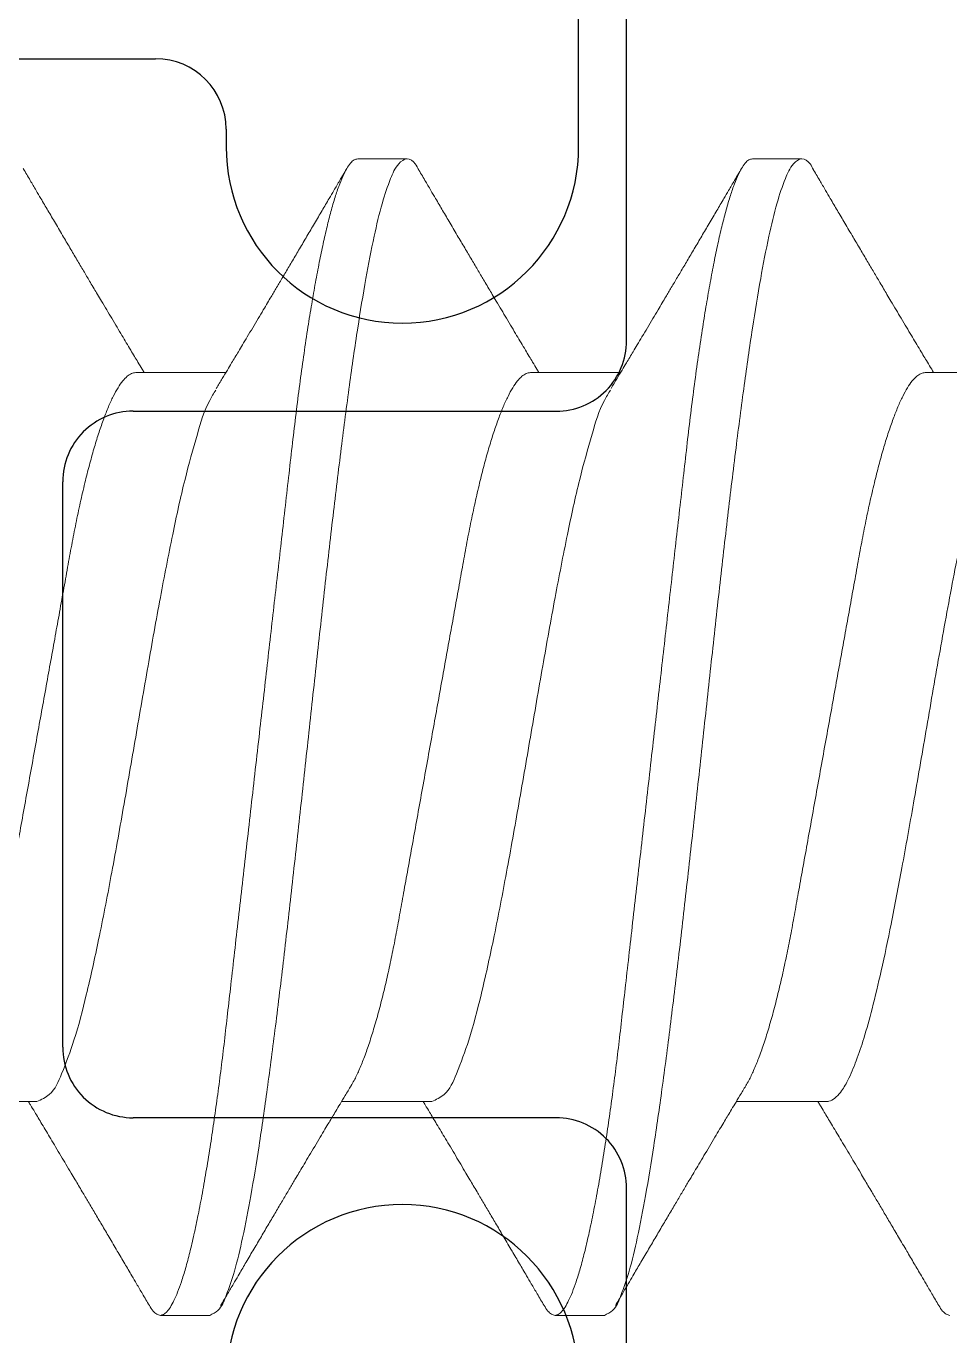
# Model space of a CAD drawing. Extents: x -82 to 113, y -82 to 93.
# Drawn here: x 24.9253 to 25.0563, y 71.2675 to 71.4532 of the extents above; entities that cross this region are included whole.
import ezdxf

# ---------------------------------------------------------------- set-up
doc = ezdxf.new("R2010")
doc.units = 0
doc.header["$MEASUREMENT"] = 0
doc.linetypes.add('SLD-Solid', pattern=[0])
doc.layers.get('0').update_dxf_attribs({"linetype": 'CONTINUOUS'})
doc.layers.add('Ballons', color=7, linetype='CONTINUOUS')
doc.layers.add('VENT', color=5, linetype='CONTINUOUS')

# ---------------------------------------------------------------- blocks, each defined once
blk = doc.blocks.new('NO 8 2 IN')
at = {"color": 7, "linetype": 'SLD-Solid', "lineweight": 15}
for p, q in [((0.9225000165344284, 0.08200000106232608), (0.9155000640651281, 0.08200000106232608)), ((0.9785000762836233, 0.08200000106232608), (0.9715000504818505, 0.08200000106232608)), ((0.8980000728931969, 0.05168910871633869), (0.8852066340174218, 0.05168910871633869)), ((0.9540000593099052, 0.05168910871633869), (0.9412066204341443, 0.05168910871633869)), ((1.010000045726613, 0.05168910871633869), (0.9972066068508525, 0.05168910871633869)), ((0.9120000511642559, -0.05168910871633869), (0.9247934900400168, -0.05168910871633869)), ((0.9680000375809641, -0.05168910871633869), (0.9807934764567392, -0.05168910871633869)), ((1.024000023997672, -0.05168910871633869), (1.036793462873447, -0.05168910871633869)), ((0.9435000206072459, -0.08200000106231897), (0.9505000464090188, -0.08200000106231897)), ((0.9995000803564409, -0.08200000106231897), (1.006500032825727, -0.08200000106231897))]:
    blk.add_line(p, q, dxfattribs=at)
for points, knots in [([(0.9138584430292838, 0.08044668150640888), (0.9139908645309731, 0.08073837739111411), (0.9143080799304641, 0.08143713420486165), (0.9155165376930654, 0.0823329627347249), (0.917066365917762, 0.08106903459478332), (0.9180121598384972, 0.07885043988223828), (0.9191834528567426, 0.07536928574950963), (0.9202819954963672, 0.07063574902038994), (0.9214306307226678, 0.06469987939112798), (0.9225728251486061, 0.05766278169776484), (0.9237239198400289, 0.04964080951715033), (0.924876357806653, 0.04077087431464577), (0.9260310674187764, 0.03120402086310747), (0.9271867679296264, 0.02110370134443684), (0.9283433592368056, 0.01064255364394029), (0.9295001084621219, -5.922218306864124e-07), (0.9306568971080083, -0.01064372633091892), (0.9318133721133961, -0.02110483728161938), (0.9329690649939835, -0.03120516493859782), (0.93412390433366, -0.04077174245914961), (0.9352762719023247, -0.04964225083087825), (0.9364275090332228, -0.05766202130397602), (0.9375692784999359, -0.06470543813438212), (0.93871880897305, -0.07062252184277185), (0.939815001793761, -0.0754061753283537), (0.94099221959749, -0.0787659057995711), (0.9419257434913675, -0.08123468216974317), (0.9430813189021592, -0.08179645346448439), (0.9435000206072459, -0.08200000106231897)], [0, 0, 0, 0, 0.005731298002636907, 0.01372931104224348, 0.02172863696629606, 0.03580593406336473, 0.05719255874472253, 0.08589739595059429, 0.1215754975479867, 0.163690588611601, 0.21156628085104, 0.2644134466292044, 0.3213500261538834, 0.3814194607188472, 0.4436090060473239, 0.5068679900133989, 0.5701269144684668, 0.632316231639312, 0.692385371917567, 0.7493216023164344, 0.8021682607613123, 0.8500433666612958, 0.892157696770379, 0.9278350583963333, 0.9565391878446776, 0.9779249707449816, 0.9920015151735662, 1, 1, 1, 1]), ([(0.9225000165344284, 0.08200000106232608), (0.9226725126493562, 0.08196350239541772), (0.9230751177323384, 0.08187831468654849), (0.9235935620123144, 0.0813352330296695), (0.9241261909775744, 0.08054917356379576), (0.9246739773234651, 0.07943018326999862), (0.9252393453361663, 0.07799868363568407), (0.9258177549831288, 0.07624209688715666), (0.9263862470626094, 0.07423773627906627), (0.9269448071203499, 0.07200956237583966), (0.9274915113993103, 0.06958508238968619), (0.9280370832169069, 0.0669223532020311), (0.9285784143686442, 0.06403631132338461), (0.929112943924963, 0.06094410181528076), (0.9296550777759762, 0.05755775015904874), (0.9301991279987476, 0.05388882506124304), (0.9307403547703359, 0.04995243982809683), (0.9312620325538603, 0.04587418731984627), (0.9317614777893937, 0.04166610883158484), (0.9322524119088342, 0.03730863176041765), (0.9327693338672702, 0.03278020045080865), (0.9332894408309187, 0.02820666714038822), (0.933812080367133, 0.02361623214700614), (0.9343330426417822, 0.01903809726918126), (0.9348650674153305, 0.01436439530603906), (0.935405317402001, 0.009617543368861448), (0.935951342515267, 0.004821250665408172), (0.9365166920970722, -0.0001460618604269825), (0.9370983820542733, -0.005256949854008042), (0.9376931242861986, -0.01048156539653888), (0.9382803793968009, -0.0156422224976609), (0.9388571611570313, -0.02070848706579653), (0.9394197206619026, -0.02565190721076505), (0.9399655418266377, -0.03044627144654299), (0.94047769750388, -0.03494768661023784), (0.9409568030490618, -0.03915307330790796), (0.9414035268353445, -0.043091372964426), (0.9418685840451957, -0.04691146075654729), (0.9423506172512361, -0.05062655117259141), (0.942849238228689, -0.05421830385927962), (0.9433764967626246, -0.0577614882475288), (0.9439322044365781, -0.06122187161427917), (0.9445159535056291, -0.06456435747836764), (0.9451072400504472, -0.06765780379094366), (0.9457025278135234, -0.07048063216652167), (0.9462978271633062, -0.07301446659428734), (0.9468892213947413, -0.07524468530515804), (0.9474604241407576, -0.07711901277118471), (0.9480065865379288, -0.0786494670610125), (0.9485205408914368, -0.07985019029731433), (0.9490196151009229, -0.08078796936360533), (0.9495054139433279, -0.08144908706115217), (0.9499826466741865, -0.081901527248462), (0.9503429087923081, -0.08197009393369825), (0.9505000464090188, -0.08200000106231897)], [0, 0, 0, 0, 0.003092629750620593, 0.00721818261134067, 0.01284869270931577, 0.02019636978936586, 0.02935807757993828, 0.04036886494649764, 0.05322165875076573, 0.06658768146180638, 0.08141563144442693, 0.09763520323269659, 0.1151600950302165, 0.1338905093341031, 0.1537150844790813, 0.1764480247043932, 0.2001746644734713, 0.2247242904974946, 0.2499246707750539, 0.2759057225331715, 0.3030908835361827, 0.3313793940212684, 0.358167738538522, 0.3856581380092441, 0.4137248487177089, 0.4422325072198344, 0.471038432302147, 0.4999947196734296, 0.5315781814209455, 0.5629665576059028, 0.5939686502104405, 0.6244012891072213, 0.6540923990418791, 0.6828844336643358, 0.7106365119095196, 0.7350577413910709, 0.7585265974984983, 0.7814702851318523, 0.8038310397025634, 0.8254760727451216, 0.8462743583760552, 0.8678486644959195, 0.8881084212956513, 0.9069110366073629, 0.9241307762081942, 0.9396619233419509, 0.9534224032313632, 0.9653572754459212, 0.9746725666078719, 0.9824409883455313, 0.9887047096930147, 0.9935571981231273, 0.9971898057526842, 1, 1, 1, 1]), ([(0.9698585027784787, 0.08044668150640888), (0.9699908960174355, 0.08073837997003608), (0.9703080590082891, 0.08143717666001038), (0.9715165803091708, 0.08233295871573176), (0.9730663439436995, 0.081069010646587), (0.9740121540627626, 0.07885044238034311), (0.9751834400007056, 0.07536928545410859), (0.9762819598208097, 0.07063574020458674), (0.9774307417640102, 0.06469989755693462), (0.9785727716748056, 0.05766277076653381), (0.9797239173237244, 0.04964081152663624), (0.9808763479092875, 0.04077087450898631), (0.9820310240152708, 0.031204014720565), (0.9831868798034407, 0.02110371273165157), (0.9843433119146283, 0.01064254717000068), (0.9855001015918532, -5.914841878507104e-07), (0.986656890929595, -0.0106437254612004), (0.987813323833933, -0.02110484411706892), (0.9889691767734377, -0.03120515305038651), (0.9901238621537516, -0.04077174872444544), (0.9912762609172319, -0.04964225095160657), (0.9924275081404232, -0.05766201840420848), (0.9935692226162445, -0.06470545212545176), (0.994718920260425, -0.07062249843344404), (0.9958149669693341, -0.07540618858865145), (0.9969922121310617, -0.0787658989055231), (0.9979257319253634, -0.08123471515015268), (0.9990813506362031, -0.0817964578379744), (0.9995000803564409, -0.08200000106231897)], [0, 0, 0, 0, 0.005731087315468322, 0.01372946842478553, 0.02172842390726913, 0.03580571887882163, 0.05719234033103562, 0.0858971732027944, 0.1215753521964488, 0.1636903667705769, 0.2115660517813157, 0.2644132095801426, 0.3213497805080277, 0.3814192551721342, 0.4436087436179014, 0.5068677180325694, 0.5701266329362392, 0.6323159407171854, 0.6923851210948684, 0.7493212910222159, 0.8021679414878328, 0.8500430401592046, 0.8921573639094897, 0.9278348029335347, 0.9565388251512387, 0.977924604822526, 0.992001147125708, 1, 1, 1, 1]), ([(0.9785000762836233, 0.08200000106232608), (0.9786725460670311, 0.08196349804216396), (0.9790751208119701, 0.08187829358640641), (0.9795935485184089, 0.0813352344623226), (0.9801261773581871, 0.08054917298768771), (0.9806739637546258, 0.07943018348731812), (0.98123933174341, 0.07799868355747464), (0.9818177414241092, 0.0762420969174471), (0.9823862333776106, 0.07423773625404806), (0.9829447939477944, 0.07200956244783896), (0.9834914960303109, 0.06958508208619918), (0.9840370772218137, 0.06692235448875294), (0.9845783698901585, 0.06403630185162257), (0.9851130611141627, 0.06094411944491185), (0.9856549976623796, 0.05755773220565175), (0.9861992515971707, 0.05388884145443029), (0.986740302894006, 0.04995243101572555), (0.987262029831129, 0.04587418886260508), (0.9877614610158929, 0.04166610838267815), (0.9882523998295767, 0.03730863195605849), (0.9887693174806884, 0.03278020012474769), (0.9892894370438228, 0.02820666825716245), (0.9898120325641742, 0.02361622546949604), (0.9903331633636157, 0.01903810977345444), (0.9908649871050841, 0.01436438214643232), (0.991405438804037, 0.009617555951351164), (0.991951293436685, 0.004821243842762613), (0.9925166870054625, -0.000146060893840172), (0.9930983748253936, -0.005256949130782118), (0.9936930775147914, -0.0104815719561131), (0.9942804911419216, -0.01564221101503449), (0.9948571163533302, -0.02070849340147163), (0.9954197121635531, -0.02565190663278827), (0.9959655376338077, -0.03044627037486691), (0.9964776455196613, -0.03494769377319074), (0.9969569146350636, -0.03915306178660671), (0.9974034814691208, -0.04309137941955754), (0.9978685788131543, -0.04691145979361266), (0.9983506013221586, -0.05062655146002015), (0.9988492259766986, -0.05421830364142721), (0.9993764801434963, -0.05776148883225574), (0.9999322018454677, -0.06122186945648878), (1.000515903776858, -0.06456436927771136), (1.00110734987058, -0.06765778375942233), (1.001702487140975, -0.07048064297820389), (1.002297819937368, -0.07301446527140598), (1.002889206420591, -0.07524468559458342), (1.003460410824772, -0.07711901271555632), (1.004006572901986, -0.07864946707196907), (1.004520527318476, -0.07985019029516138), (1.005019601515727, -0.08078796936400323), (1.005505400360377, -0.08144908706108112), (1.005982633090838, -0.08190152724847621), (1.006342895209002, -0.08197009393370536), (1.006500032825727, -0.08200000106231897)], [0, 0, 0, 0, 0.003092212789947809, 0.007217767370667511, 0.01284827981608037, 0.0201959599594793, 0.02935767156969449, 0.04036846352680408, 0.05322126268957995, 0.06658729097310087, 0.0814152471376996, 0.09763482568813356, 0.1151597247920239, 0.1338902215112915, 0.1537147357223548, 0.1764477496495317, 0.2001743396983351, 0.224723975957438, 0.2499243667413853, 0.2759054293313637, 0.3030906016682457, 0.3313791239472038, 0.3581674796328898, 0.3856579399673664, 0.413724612975817, 0.4422323327702257, 0.4710382204564542, 0.4999945199000148, 0.5315779948151138, 0.5629663840863206, 0.5939685390182008, 0.6244011411979533, 0.6540922635112468, 0.6828843101375021, 0.7106363999529122, 0.7350576890227181, 0.758526505047881, 0.7814702022467768, 0.8038309661399966, 0.8254760082066694, 0.8462743025086967, 0.8678486176231887, 0.8881083828694941, 0.9069110883583155, 0.9241307445772622, 0.9396618981861694, 0.9534223838125169, 0.9653572610028887, 0.9746725560485134, 0.9824409810249356, 0.988704704983851, 0.9935571954370336, 0.9971898045810745, 1, 1, 1, 1]), ([(0.9139445353680742, 0.08061945284386951), (0.9136153024730902, 0.08005896421243364), (0.9130102450506001, 0.07902890976819776), (0.9121822795562196, 0.07762032589536005), (0.9115115185485649, 0.07648017242592431), (0.910951577465184, 0.07552867039191113), (0.9102617207985446, 0.07435693939037691), (0.909355570217258, 0.07281911287960696), (0.9082705919689431, 0.0709794138930846), (0.9072100385410664, 0.0691836210630612), (0.9062257393455582, 0.06751850737203569), (0.9053022017571521, 0.06595826573929742), (0.904529303685564, 0.06465394060716534), (0.903910707257154, 0.06361083067550766), (0.9033871262602986, 0.06272893406654845), (0.902793956482796, 0.06173018751030668), (0.9021228745704519, 0.06060155270038337), (0.9013858235810659, 0.05936340536116091), (0.9006655416026774, 0.05815504615650724), (0.8999758434064802, 0.05699945266039919), (0.8993288796823862, 0.05591690388867931), (0.8987368351798466, 0.05492752602823714), (0.8981877297582201, 0.054010835796241), (0.8976452934107044, 0.05310659264494433), (0.8971850998893274, 0.0523400228385853), (0.8968868284614473, 0.05184428894639126), (0.8967934601654264, 0.05168910871633869)], [0, 0, 0, 0, 0.05798278056688087, 0.1065595579678129, 0.1457438244077867, 0.1759787351341895, 0.205039203840503, 0.2670312306108032, 0.3351953491814032, 0.3955528616782219, 0.453064709967873, 0.5077330740497118, 0.5572797508866224, 0.588302865879605, 0.6159093724921063, 0.6487641452986564, 0.691918599283594, 0.7330355300105705, 0.7772940881106765, 0.8174002650303623, 0.8530774640124992, 0.8897875925122344, 0.920246786720192, 0.9483935866422538, 0.983845576783449, 0.9999999999999999, 0.9999999999999999, 0.9999999999999999, 0.9999999999999999]), ([(0.9425582848195972, 0.04944529505373652), (0.9422762058654257, 0.04991300364708451), (0.9417526081953014, 0.05078116884039474), (0.941029528823563, 0.05198303508986157), (0.9404289723370169, 0.05298306015334475), (0.939908734476461, 0.05385009968134113), (0.9393955228925961, 0.05470657209192353), (0.9388159818708459, 0.05567483069204116), (0.9381385306121786, 0.05680807684344558), (0.9373957545822265, 0.05805252478751299), (0.9366373020390313, 0.05932470515673316), (0.935934119927083, 0.06050611221047575), (0.9353240226777473, 0.06153181882663006), (0.9348256678813698, 0.06237076700688249), (0.9343996976604956, 0.06308808641042418), (0.9339951532543296, 0.06376969591229198), (0.9334317266062158, 0.06471984654461949), (0.9326806554016116, 0.06598724481855811), (0.9317388760553769, 0.06757862352318256), (0.9307343478758128, 0.06927780607096423), (0.9296952109474006, 0.07103758740046118), (0.9288059908365653, 0.07254525955060132), (0.9280926420557876, 0.07375573453523998), (0.9275662591173273, 0.07464923692513281), (0.9270530227155263, 0.07552094145415111), (0.9264922905719004, 0.07647372861598711), (0.9258208896917637, 0.07761519439778652), (0.924991562962191, 0.07902590843439583), (0.9243854305057226, 0.08005783224921004), (0.9240555452314823, 0.08061945284386951)], [0, 0, 0, 0, 0.04519937975913296, 0.08389952381558889, 0.1160725494523018, 0.1417323123614358, 0.1675759025147144, 0.1986999270240462, 0.2351163279866189, 0.2768364518747243, 0.3186330037981983, 0.3576849556889683, 0.3906106709823343, 0.4173952655479434, 0.4384370071701464, 0.4596498052273904, 0.4829881690811959, 0.5298511294737727, 0.5815661468741209, 0.6360153361132667, 0.6932005110111346, 0.7506899370084399, 0.7808660805234588, 0.8094732136036423, 0.8365085677680797, 0.8645782770284027, 0.9009617754679103, 0.9460988245863686, 0.9999999999999999, 0.9999999999999999, 0.9999999999999999, 0.9999999999999999]), ([(0.9699445217847824, 0.08061945284386951), (0.9696153309723599, 0.08005895384381745), (0.9690103393616027, 0.07902886071826032), (0.9681822257009856, 0.0776203783307281), (0.9675116089080831, 0.07648012565062601), (0.9669515503316006, 0.07552869275021123), (0.9662617160794156, 0.0743569485808564), (0.965355655267004, 0.07281906914099068), (0.9642705622907215, 0.07097943780177474), (0.9632100300242001, 0.06918361807662876), (0.9622257256825719, 0.06751850741405008), (0.9613021841728511, 0.06595826811578576), (0.960529302275944, 0.06465393338003622), (0.9599106740634511, 0.06361085682739542), (0.9593872122819391, 0.06272888943796318), (0.9587939130286287, 0.06173021977020454), (0.9581228712055179, 0.06060154663165207), (0.9573858070767045, 0.05936340709600074), (0.9566655287456882, 0.05815504572515806), (0.9559758296596783, 0.05699945275750906), (0.955328866142338, 0.0559169038630003), (0.9547368215870051, 0.05492752603390727), (0.9541877161770742, 0.05401083579496913), (0.9536452798266879, 0.05310659264537776), (0.9531850863061209, 0.05234002283853556), (0.9528868148781839, 0.05184428894638415), (0.9527934465821346, 0.05168910871633869)], [0, 0, 0, 0, 0.05798167599985649, 0.1065595582694949, 0.1457427191010555, 0.1759787356972178, 0.205039204331135, 0.2670301240981675, 0.3351953502399164, 0.3955528625863709, 0.453064710732747, 0.5077330746783945, 0.557279751391871, 0.58830286630757, 0.615908259898977, 0.6487641461736645, 0.6919186000510945, 0.7330355306756394, 0.7772940886654853, 0.8174002654852596, 0.8530774643785164, 0.8897875927867964, 0.9202467869188733, 0.9483935867708172, 0.9838455768236933, 1, 1, 1, 1]), ([(0.9985582712363055, 0.04944529505373652), (0.9982761913336162, 0.04991300307798241), (0.9977525919028238, 0.05078116721491455), (0.9970295236594495, 0.0519830401412662), (0.9964289415844689, 0.05298303518708991), (0.9959088030432071, 0.05385011964062869), (0.9953955856992138, 0.05470658854564903), (0.994815953023533, 0.05567480692609195), (0.9941385242130991, 0.05680808114296809), (0.9933957390380357, 0.05805252361354718), (0.9926372886468329, 0.05932470527272926), (0.99193410727257, 0.06050611276101137), (0.9913240061491848, 0.06153181707910704), (0.9908256623562437, 0.06237077178833061), (0.9903996672235849, 0.06308806190452998), (0.9899952379843313, 0.06376973973669209), (0.9894316643384258, 0.06471980316808157), (0.9886806612156818, 0.06598725632859015), (0.9877388624132095, 0.06757862347097188), (0.9867343179178079, 0.06927778197680112), (0.9856952996869381, 0.07103763335880586), (0.9848059709205472, 0.07254524139601415), (0.9840926307810207, 0.07375573589714435), (0.9835662449675482, 0.07464923659092904), (0.9830530092853564, 0.07552094154448241), (0.9824922769333853, 0.07647372858340873), (0.9818208761290492, 0.0776151944099297), (0.9809915493720354, 0.07902590843034574), (0.980385416920015, 0.08005783224778185), (0.9800555316481905, 0.08061945284386951)], [0, 0, 0, 0, 0.04519937989339497, 0.08389952406480733, 0.1160725497970864, 0.141731272136242, 0.1675748623662875, 0.1986999259180753, 0.2351163269888207, 0.2768364510008514, 0.3186330030484813, 0.3576849550552527, 0.3906106704464225, 0.4173952650915919, 0.4384370067763, 0.4596487725600579, 0.4829881683805398, 0.529851128912322, 0.5815661464662848, 0.6360153358671685, 0.6931994824068848, 0.7506899362678775, 0.7808660798725349, 0.8094732130376939, 0.8365085672824384, 0.8645782766261407, 0.9009617751737233, 0.9460988244262585, 0.9999999999999999, 0.9999999999999999, 0.9999999999999999, 0.9999999999999999]), ([(1.025944508201491, 0.08061945284386951), (1.02561531594931, 0.08005895469126045), (1.025010321692548, 0.07902886312314195), (1.024182224365973, 0.07762037112139097), (1.023511568713886, 0.07648015570063649), (1.02295163418384, 0.0755286497817309), (1.022261652468146, 0.0743569924292018), (1.021355671341539, 0.07281905166295388), (1.020270517707246, 0.07097947054204923), (1.019210126181832, 0.06918356767037892), (1.018225672817735, 0.06751855957245567), (1.017302278362962, 0.06595821877042596), (1.016529279539455, 0.06465395328600465), (1.015910663368004, 0.06361085511671405), (1.015387197812331, 0.06272888996299741), (1.014793899789979, 0.0617302195660514), (1.014122857525081, 0.06060154668919893), (1.013385793521195, 0.05936340707955168), (1.012665515155504, 0.05815504572924368), (1.01197581607795, 0.05699945275659246), (1.011328852558634, 0.05591690386324188), (1.010736808003813, 0.05492752603385753), (1.010187702593768, 0.05401083579497623), (1.00964526624341, 0.05310659264537065), (1.009185072722829, 0.05234002283853556), (1.008886801294892, 0.05184428894638415), (1.008793432998843, 0.05168910871633869)], [0, 0, 0, 0, 0.05798167586788244, 0.1065595580269494, 0.1457427187693226, 0.1759776293515837, 0.2050392042249229, 0.2670301238508556, 0.335195349837447, 0.3955517533436055, 0.4530647110012492, 0.5077319642294494, 0.5572797523995766, 0.5883028672446599, 0.6159082607732322, 0.6487641469731362, 0.6919186007523376, 0.7330355312832953, 0.7772940891724014, 0.8174002659008853, 0.8530774647129349, 0.8897875930376584, 0.9202467871004051, 0.94839358688828, 0.9838455768604635, 1, 1, 1, 1]), ([(0.8980000728931969, 0.05168910871633869), (0.8981991489510648, 0.05165987825304796), (0.8986415617785184, 0.05159491849821052), (0.8992656651869311, 0.0511389688167796), (0.8999024871351651, 0.05045369016173851), (0.9005574881303744, 0.04948670407024025), (0.9012298361421358, 0.04825069685086447), (0.9018991080126, 0.04677654962438993), (0.902563237897624, 0.04508472109836958), (0.9032183109736991, 0.04319555432835642), (0.9038697794603507, 0.04109610397441088), (0.9045131443641026, 0.03880373131433146), (0.9051571411427375, 0.03628415948701758), (0.9057951241319842, 0.03355413568529286), (0.9064198473903389, 0.03063336932188321), (0.9070187905658571, 0.02759564301069162), (0.9075880176545752, 0.02443185564454353), (0.9081842341859954, 0.02113302777238601), (0.9087947674164383, 0.01775094877481109), (0.9094171668422604, 0.01430448074089696), (0.9100461724740541, 0.01082073009233397), (0.910689390978149, 0.007258458499059373), (0.9113422873450219, 0.003642755613988413), (0.9120133509291435, -7.356840379202367e-05), (0.9126972891840097, -0.003861738003671178), (0.9133888792245557, -0.007691232383479019), (0.9140688087197333, -0.01145722250686987), (0.9147320151714098, -0.01513005141695345), (0.9153734745050599, -0.01868259338285583), (0.9159782900689208, -0.0220304392780406), (0.9165440536370966, -0.02517158878501391), (0.9170832865277987, -0.02812847698478294), (0.9176521525017307, -0.03097718569929242), (0.918243636303032, -0.03372165709613739), (0.918868022724098, -0.03638680271922823), (0.9195227158431578, -0.03894141972111242), (0.920205338395391, -0.04135426780029405), (0.9208971677277873, -0.04354734862554466), (0.921589561494045, -0.04550231460376608), (0.922285831036092, -0.04719764935555304), (0.9228834230175096, -0.04849056579168831), (0.9233005074002847, -0.04918503788979223), (0.9234454189463861, -0.04942632485620635)], [0, 0, 0, 0, 0.005659592803733912, 0.01257748662200169, 0.02136530131045112, 0.03235135701802889, 0.04568943178537589, 0.06142337641380454, 0.07842222047959149, 0.09744090238533508, 0.1183585144321641, 0.1410208987825648, 0.1652458227542229, 0.1924203323823928, 0.2208647541617125, 0.2503104126651163, 0.2805996757533017, 0.3124185690644866, 0.3457876997613474, 0.3784822152939385, 0.4121660142296507, 0.4466134917549514, 0.4815807318128295, 0.516811076981961, 0.5541707041075002, 0.5912167876236061, 0.6276441064546829, 0.6631648292717746, 0.6975151444377065, 0.7304610567565524, 0.7600589311159102, 0.7884189336709787, 0.8160640275179829, 0.8427915359147721, 0.8683762583937981, 0.894021122289224, 0.9178953320524458, 0.9397842976037765, 0.9595096439504025, 0.9769374023303202, 0.9919871449915968, 0.9999999999999999, 0.9999999999999999, 0.9999999999999999, 0.9999999999999999]), ([(0.9540000593099052, 0.05168910871633869), (0.9541991351881478, 0.05165987813201411), (0.9546415476164327, 0.05159491810819361), (0.95526565486756, 0.05113897101610831), (0.9559024654737698, 0.05045366809022056), (0.9565575736076255, 0.04948675105622158), (0.9572297948363513, 0.04825066689859625), (0.9578991044855627, 0.04677655556331217), (0.9585632215085127, 0.04508471932785341), (0.9592182967836749, 0.04319555450563684), (0.9598697723885294, 0.04109610551698495), (0.9605131040085269, 0.03880371832828189), (0.9611572492182745, 0.03628418339834383), (0.9617950761725069, 0.03355412172061278), (0.9624198438838505, 0.03063337173512792), (0.9630187741600196, 0.02759564233477363), (0.9635880048807337, 0.0244318558382588), (0.9641842203600532, 0.02113302771485337), (0.964794753933532, 0.01775094879659633), (0.965417153100887, 0.01430448071134549), (0.9660461594451846, 0.01082073019272656), (0.9666893752788752, 0.007258458116901068), (0.9673422818058128, 0.003642757066522506), (0.9680133070898762, -7.357828091159035e-05), (0.9686973995096224, -0.003861720043424555), (0.969388834846427, -0.007691242358035311), (0.9700688006671214, -0.01145722150784678), (0.9707320096436547, -0.01513004996360934), (0.9713734261666787, -0.0186826040677488), (0.9719784002776919, -0.02203042135330691), (0.9725440115129373, -0.02517159830701843), (0.973083277962715, -0.02812847623955861), (0.9736521465621593, -0.03097718374264247), (0.9742435904310156, -0.03372167063948694), (0.974868131207316, -0.03638677858663897), (0.9755226709324916, -0.0389414342928589), (0.9762053426963746, -0.04135426200495118), (0.9768971196865124, -0.0435473699720248), (0.9775896627620853, -0.04550227976711341), (0.9782857969988754, -0.0471976675503285), (0.9788834121564776, -0.04849056470214208), (0.9793004945189381, -0.04918503760885073), (0.9794454053630943, -0.04942632485620635)], [0, 0, 0, 0, 0.005659592625823212, 0.01257748622662677, 0.02136530063883097, 0.03235175427815164, 0.04568949181287329, 0.06142343594670487, 0.07842227947813261, 0.09744096078602373, 0.1183585721753065, 0.1410209558133145, 0.1652460519625475, 0.1924204019301547, 0.220864822815323, 0.2503104803931016, 0.2805997425291431, 0.3124186348401, 0.345787764488001, 0.378482278992839, 0.4121660768697001, 0.446613553312143, 0.4815807922708248, 0.5168111363324895, 0.5541708859944557, 0.5912168446344181, 0.627644162320401, 0.6631648840208976, 0.6975151981070264, 0.7304612330941962, 0.760058982810637, 0.7884189844742079, 0.8160640774521873, 0.8427915850087965, 0.8683764658655656, 0.8940211555729949, 0.9178953645857304, 0.9397843294489807, 0.9595099097274417, 0.9769374030552932, 0.9919871452434812, 1, 1, 1, 1]), ([(1.010000045726613, 0.05168910871633869), (1.010199150064054, 0.0516598859351447), (1.010641575923415, 0.05159495056383179), (1.011265645768745, 0.05113891795711112), (1.011902545410237, 0.05045372695777672), (1.01255752292299, 0.04948669422957863), (1.013229899035281, 0.04825071730706298), (1.013899057833669, 0.04677652756921447), (1.01456322517376, 0.04508472686407572), (1.015218254858368, 0.04319553752421257), (1.015869878859604, 0.04109613417386271), (1.016513056923529, 0.03880370169250114), (1.017157246507693, 0.03628418657040555), (1.017795059851281, 0.03355412086956022), (1.018419829216768, 0.03063337164054047), (1.019018768168394, 0.02759564367727307), (1.019587961304268, 0.02443184601650472), (1.020184331483634, 0.021133045816498), (1.020794705973259, 0.01775093817645512), (1.021417156752776, 0.01430448382326688), (1.022046112161533, 0.0108207196934913), (1.022689486113066, 0.007258476168821915), (1.023342235844751, 0.003642746806612251), (1.024013301463384, -7.35768442083895e-05), (1.024697389982791, -0.003861719310968681), (1.025388798247334, -0.007691250927706506), (1.026068877168413, -0.01145721406931699), (1.026732089309817, -0.0151300419527729), (1.027373390127281, -0.01868261253835612), (1.027978392192622, -0.0220304203543833), (1.028543996379781, -0.0251715986067822), (1.029083265513577, -0.02812847596440804), (1.029652130044099, -0.03097718452463738), (1.030243586931846, -0.03372166792804165), (1.030868083160172, -0.03638679416058466), (1.031522789190461, -0.03894140450758243), (1.032205267498696, -0.04135429570588656), (1.032897236845983, -0.04354733405534716), (1.033589605365734, -0.04550231431819185), (1.034285867216511, -0.04719765554541766), (1.034883492802976, -0.04849053772137779), (1.035300508306165, -0.04918503576994482), (1.035445391779803, -0.04942632485620635)], [0, 0, 0, 0, 0.005660271715563489, 0.01257757922455938, 0.02136587354686047, 0.03235192765567654, 0.04569000048198084, 0.06142365209006238, 0.07842249368206831, 0.0974411728200906, 0.1183589890798786, 0.1410211813753428, 0.1652462747607005, 0.192420621627947, 0.2208650392678512, 0.2503106934861328, 0.2805999521664292, 0.3124189645608191, 0.3457879666973703, 0.3784824774720443, 0.412166271505873, 0.4466138677329435, 0.4815809789961661, 0.5168113190383505, 0.5541710644378901, 0.591217018851226, 0.6276444560914161, 0.6631651737393028, 0.6975153601939424, 0.7304613914222522, 0.7600591377618436, 0.7884191361897815, 0.8160642260136933, 0.842791730520923, 0.8683766084586767, 0.8940214686220966, 0.917895484589299, 0.9397846573044089, 0.9595100007804751, 0.976937756624193, 0.991987497095334, 1, 1, 1, 1]), ([(0.8866316308890703, 0.04934902783248418), (0.8868672836415641, 0.04896095260343003), (0.8876486832740937, 0.04767413614077753), (0.8885945094424983, 0.04505248796986905), (0.889753020630053, 0.04147265566660963), (0.8908528262068103, 0.03729335816569801), (0.8923489691057824, 0.03091030878375278), (0.8940826305747578, 0.02228285507489858), (0.8960210562916586, 0.01160822733194067), (0.8978579559254456, 0.0009841314817791158), (0.8995898548369183, -0.009060693187173285), (0.9012124702165636, -0.01815833830932689), (0.9027236764339222, -0.02608884749388807), (0.9041222337023385, -0.03275930802923455), (0.905407540320013, -0.03817708485667737), (0.9065781069998309, -0.04242387292888594), (0.907704598608774, -0.04583252350648337), (0.9087710573438983, -0.04840883049578792), (0.9098180104852958, -0.05020404424771385), (0.9107194499007818, -0.05121593809945324), (0.9114189673251332, -0.05161324151176672), (0.9118421423921461, -0.05168493354950243), (0.9119608057459914, -0.05168807105284401), (0.9120000511642559, -0.05168910871633869)], [0, 0, 0, 0, 0.01292548520295224, 0.04285954346398697, 0.07896793737375757, 0.1203324461139702, 0.1659468600955296, 0.2658751852248246, 0.3711234048581339, 0.4752273569751342, 0.573222233944942, 0.6616938212419673, 0.7386601409287251, 0.8033546233621996, 0.8559645483274118, 0.8973674410955591, 0.9288884612055607, 0.9582597960566316, 0.97671683275157, 0.9878333912697322, 0.996617499472174, 0.9988813088146488, 1, 1, 1, 1]), ([(0.9426294173312044, 0.04921781309828788), (0.9429314632900372, 0.04873561699243112), (0.9441355814864636, 0.04681332308869202), (0.945411502129204, 0.04245915523701882), (0.9471804903536309, 0.0361317954690108), (0.9488503061211446, 0.02836593860827463), (0.9505700297667801, 0.01954004962789213), (0.9522821258911023, 0.009959173665258447), (0.9540004861711253, -6.741885343330978e-07), (0.9557171641933166, -0.00996192030723364), (0.9574335987040428, -0.01953872351017338), (0.9591393785323277, -0.02837728435248721), (0.960852327729043, -0.03610341301240538), (0.9624995159783936, -0.04254176435546952), (0.964242717102934, -0.04717430778335796), (0.9656804893928097, -0.05063639665898023), (0.9673732857897335, -0.05140466143864586), (0.9680000375809641, -0.05168910871633869)], [0, 0, 0, 0, 0.01621106538207803, 0.06462605520491832, 0.1280307186113711, 0.2044133943668415, 0.2910755544128682, 0.3848470955809287, 0.4822497965923599, 0.5796520429660373, 0.673422586121542, 0.760083275073295, 0.836463648908885, 0.8998656818760891, 0.9482780857654941, 0.980850146862773, 1, 1, 1, 1]), ([(0.9986294037479126, 0.04921781309828788), (0.9989314482235869, 0.04873561646405022), (1.000135564980326, 0.04681331331299532), (1.001411610444222, 0.0424591872382436), (1.003180439557909, 0.03613177702889203), (1.004850280720291, 0.02836593309390167), (1.006570133806406, 0.01954006672207242), (1.00828208713979, 0.009959164684360644), (1.010000449880948, -6.82326216860929e-07), (1.011717269120936, -0.009961903787782944), (1.013433568447084, -0.01953873047482801), (1.015139333895164, -0.02837729674117639), (1.016852430702784, -0.03610339216911029), (1.018499496052996, -0.04254176632173312), (1.020242678320102, -0.04717434201628379), (1.021680543545017, -0.05063635289286594), (1.023373302794226, -0.05140465518888249), (1.024000023997672, -0.05168910871633869)], [0, 0, 0, 0, 0.01621106893184769, 0.06462630942743866, 0.1280308034017084, 0.2044134958828503, 0.2910758090247371, 0.3848472467750816, 0.4822499691162942, 0.5796523561476185, 0.6734227958838698, 0.7600835038118917, 0.8364640465460725, 0.8998659100729121, 0.9482783245632807, 0.9808507496328258, 1, 1, 1, 1]), ([(0.9234418256545638, -0.04944529505372941), (0.9237239162136746, -0.04991299666968274), (0.9242475289167089, -0.050781138120783), (0.9249704721462138, -0.05198308620715153), (0.92557116841256, -0.05298301263319161), (0.926091284844972, -0.05385012503861475), (0.9266045252927313, -0.05470656547225161), (0.9271840427010716, -0.05567485282607265), (0.9278615970733028, -0.05680805193694738), (0.9286043517500104, -0.05805252727315491), (0.9293628001563832, -0.05932471007338336), (0.9300660161165553, -0.06050608247257827), (0.9306759892234595, -0.06153186289038359), (0.9311744458759108, -0.06237075052492713), (0.9316004253923893, -0.06308806444480552), (0.9320048601582016, -0.06376973899291016), (0.9325684317993677, -0.06471980361556717), (0.9333194359752071, -0.06598725615038603), (0.9342612343265131, -0.067578623560415), (0.9352657792681072, -0.06927778180295974), (0.9363047961296473, -0.07103763399134522), (0.9371941291676649, -0.07254523951351644), (0.9379074603910311, -0.07375573926419321), (0.9384338656770694, -0.0746492141016688), (0.9389470034095524, -0.07552096233322203), (0.9395077460923744, -0.07647374327233791), (0.9401792351064557, -0.0776151715923632), (0.9410085456607931, -0.07902589516773872), (0.9416146336790518, -0.08005783072442796), (0.9419444919101778, -0.08061945284386951)], [0, 0, 0, 0, 0.04519942636719955, 0.08389856749907335, 0.1160726678900979, 0.1417314166114395, 0.1675750334137514, 0.198699090017121, 0.2351165665011128, 0.2768367334095942, 0.3186333284322542, 0.3576853205920718, 0.3906100358804696, 0.4173956913302285, 0.4384374546499614, 0.4596492422435659, 0.4829886620615125, 0.5298516707775837, 0.581566741504703, 0.6360159868900048, 0.6932001922262104, 0.7506907051986361, 0.7808668798302703, 0.8094740424091585, 0.8365083981582497, 0.8645781363631044, 0.9009626979578866, 0.9460997936201383, 1, 1, 1, 1]), ([(0.979441812071272, -0.04944529505372941), (0.9797238919739613, -0.0499130030779753), (0.9802474914047536, -0.05078116721491455), (0.980970559648128, -0.0519830401412662), (0.9815711417231228, -0.05298303518708281), (0.9820912802643704, -0.05385011964062869), (0.9826044976083779, -0.05470658854564192), (0.9831841302840445, -0.05567480692609195), (0.9838615590944784, -0.05680808114296809), (0.984604344269556, -0.05805252361354718), (0.9853627946607446, -0.05932470527272926), (0.9860659760350075, -0.06050611276101137), (0.9866760771583927, -0.06153181707910704), (0.9871744209513338, -0.06237077178833061), (0.9876004160839784, -0.06308806190452998), (0.9880048453232462, -0.06376973973669209), (0.9885684189691517, -0.06471980316808157), (0.9893194220918957, -0.06598725632859015), (0.990261220894368, -0.06757862347096477), (0.9912657653897696, -0.06927778197679402), (0.9923047836206536, -0.07103763335880586), (0.9931941123870303, -0.07254524139601415), (0.9939074525265568, -0.07375573589714435), (0.9944338383400293, -0.07464923659092193), (0.994947074022221, -0.07552094154448241), (0.9955078063741922, -0.07647372858340873), (0.9961792071785283, -0.0776151944099297), (0.9970085339355421, -0.07902590843033863), (0.9976146663875625, -0.08005783224778185), (0.9979445516593728, -0.08061945284386951)], [0, 0, 0, 0, 0.04519937989339674, 0.08389952406480716, 0.116072549797088, 0.1417312721362436, 0.167574862366289, 0.1986999259180749, 0.2351163269888203, 0.2768364510008527, 0.3186330030484826, 0.3576849550552521, 0.3906106704464237, 0.417395265091593, 0.4384370067762992, 0.4596487725600589, 0.4829881683805408, 0.5298511289123229, 0.5815661464662856, 0.6360153358671692, 0.6931994824068853, 0.7506899362678779, 0.7808660798725352, 0.8094732130376925, 0.8365085672824387, 0.864578276626141, 0.9009617751737217, 0.9460988244262585, 0.9999999999999999, 0.9999999999999999, 0.9999999999999999, 0.9999999999999999]), ([(0.8960555886893786, -0.08061945284386951), (0.8963847806218439, -0.08005895450300216), (0.8969897742910575, -0.07902886258890618), (0.8978178752447121, -0.07762037272290456), (0.8984885208721352, -0.07648015139928788), (0.8990484766561337, -0.07552867238841543), (0.8997383304810853, -0.0743569397223709), (0.9006444608697137, -0.07281908686987748), (0.90172956817608, -0.07097946405489353), (0.9027899760487514, -0.06918357082638238), (0.9037744133697458, -0.06751855323044964), (0.9046978465981113, -0.06595824989416599), (0.9054707141015541, -0.06465390656283176), (0.9060894404552613, -0.06361087372078345), (0.9066129056813708, -0.0627289084124456), (0.9072060965244759, -0.06173017432042371), (0.9078772596916878, -0.06060157330714588), (0.90861429514338, -0.05936340218659808), (0.9093345861118394, -0.05815504834108509), (0.9100242724628345, -0.05699944776042543), (0.9106712643613122, -0.05591693047839641), (0.9112631878103912, -0.05492748014885507), (0.9118124090501709, -0.05401085927559279), (0.9123548234177576, -0.05310658831494663), (0.9128150249622706, -0.05234002331425103), (0.9131132957853225, -0.05184428905979388), (0.9132066638920264, -0.05168910871633869)], [0, 0, 0, 0, 0.05798167568322552, 0.1065595576875859, 0.145742718305172, 0.1759776287911436, 0.2050380972663652, 0.2670301235436983, 0.3351953493132051, 0.3955517526271438, 0.4530647101016253, 0.507731963155728, 0.5572786395986362, 0.5883028666717004, 0.6159082601123576, 0.6487630326576431, 0.6919186006832913, 0.7330355310833016, 0.7772940888314568, 0.817400265432216, 0.8530774641306439, 0.8897864727992764, 0.9202467873543961, 0.9483935870526337, 0.9838455769119108, 1, 1, 1, 1]), ([(0.9520555751060868, -0.08061945284386951), (0.9523847673555395, -0.08005895468964042), (0.9529897616072844, -0.07902886311855895), (0.953817858964868, -0.07762037113513287), (0.9544885145312207, -0.07648015566372379), (0.9550484492968536, -0.07552864988399932), (0.955738429918668, -0.07435699188522449), (0.9566444203165361, -0.07281905659628052), (0.9577295397971142, -0.07097944086149965), (0.9587900656131865, -0.06918361733863776), (0.9597743715206093, -0.06751850759791722), (0.9606979126434396, -0.06595826807186711), (0.9614707946263366, -0.06465393338675085), (0.9620894228253007, -0.06361085682614487), (0.9626128846095696, -0.06272888943833976), (0.9632061838619848, -0.06173021977004822), (0.9638772256854224, -0.0606015466316947), (0.9646142898141363, -0.05936340709598653), (0.965334568145181, -0.05815504572515806), (0.966024267231191, -0.05699945275750906), (0.9666712307485312, -0.0559169038630003), (0.9672632753038499, -0.05492752603390727), (0.9678123807137808, -0.05401083579496202), (0.9683548170641814, -0.05310659264537776), (0.9688150105847626, -0.05234002283853556), (0.9691132820126853, -0.05184428894637705), (0.9692066503087347, -0.05168910871633869)], [0, 0, 0, 0, 0.05798167597895656, 0.1065595582310811, 0.1457427190485165, 0.1759776296886999, 0.2050392046177116, 0.2670301243623989, 0.3351953504795728, 0.3955528628042689, 0.4530647109299125, 0.5077330748558525, 0.5572797515514699, 0.5883028664559833, 0.6159082600374388, 0.648764146300282, 0.6919186001621552, 0.7330355307718779, 0.7772940887457709, 0.8174002655510852, 0.8530774644314808, 0.8897875928265291, 0.9202467869476256, 0.9483935867894208, 0.9838455768295168, 0.9999999999999999, 0.9999999999999999, 0.9999999999999999, 0.9999999999999999]), ([(1.008055561522795, -0.08061945284386951), (1.00838479025218, -0.08005896176172911), (1.008989840019197, -0.07902890281364705), (1.00981784648998, -0.07762035742735662), (1.010488476882202, -0.07648012710887286), (1.011048534283276, -0.07552869352169722), (1.011738363209261, -0.0743569318087367), (1.012644531656861, -0.07281911581237921), (1.013729503598569, -0.07097941311369738), (1.014790059007737, -0.06918362145213308), (1.015774356198776, -0.06751850657303748), (1.016697899475361, -0.06595826831663487), (1.017470780979551, -0.06465393334931946), (1.018089409253832, -0.06361085683311529), (1.018612871022654, -0.06272888943620814), (1.019206170280114, -0.06173021977088666), (1.019877212101733, -0.06060154663145312), (1.020614276230958, -0.05936340709605048), (1.021334554561861, -0.05815504572513674), (1.022024253647913, -0.05699945275750906), (1.022671217165239, -0.05591690386299319), (1.023263261720572, -0.05492752603390727), (1.023812367130503, -0.05401083579496202), (1.02435480348089, -0.05310659264537776), (1.024814997001471, -0.05234002283853556), (1.025113268429408, -0.05184428894637705), (1.025206636725443, -0.05168910871633869)], [0, 0, 0, 0, 0.05798278050704538, 0.1065595578578504, 0.1457427187465899, 0.1759787353868728, 0.2050392040631973, 0.2670312307695247, 0.3351953492697825, 0.3955528617043151, 0.4530647099346187, 0.5077330739600423, 0.557279750745821, 0.5883028657067892, 0.61590825933848, 0.6487641456611153, 0.6919185996015176, 0.7330355302860653, 0.7772940883404965, 0.8174002652187947, 0.8530774641641143, 0.8897875926259664, 0.9202467868024916, 0.9483935866955072, 0.9838455768001195, 0.9999999999999999, 0.9999999999999999, 0.9999999999999999, 0.9999999999999999]), ([(0.8945000599923105, -0.08200000106231897), (0.8946723902179912, -0.08196339853731871), (0.8950746392106623, -0.08187796181979934), (0.895595924294156, -0.08133803001724971), (0.8958875038227774, -0.08088193489833628), (0.8960555886893786, -0.08061901284894901)], [0, 0, 0, 0, 0.2409591155351289, 0.5624408667566861, 0.9999999999999999, 0.9999999999999999, 0.9999999999999999, 0.9999999999999999]), ([(0.9505000464090188, -0.08200000106231897), (0.9506723736216429, -0.08196339511091821), (0.9510746338514906, -0.08187794651458802), (0.9515959883638203, -0.08133807916066615), (0.951887524230628, -0.08088194411324423), (0.9520555751060868, -0.08061901284894901)], [0, 0, 0, 0, 0.2409576487432611, 0.5624629894256622, 1, 1, 1, 1]), ([(1.006500032825727, -0.08200000106231897), (1.006672360038351, -0.08196339511091821), (1.007074620268199, -0.08187794651458802), (1.007595974780529, -0.08133807916066615), (1.007887510647336, -0.08088194411324423), (1.008055561522795, -0.08061901284894901)], [0, 0, 0, 0, 0.2409576487432721, 0.5624629894256422, 0.9999999999999999, 0.9999999999999999, 0.9999999999999999, 0.9999999999999999])]:
    blk.add_open_spline(points, degree=3, knots=knots, dxfattribs=at)
blk = doc.blocks.new('3206-1_Astragal_Component')
for p, q in [((0.2149998846038059, -0.532672232430339), (0.134999999999998, -0.532672232430339)), ((0.6300000000000026, -0.5326798479704238), (0.3351963868895709, -0.5326798479704238)), ((0.224999884603875, -0.6026838741664122), (0.224999884603811, -0.5426722324303299)), ((0.3251961330317243, -0.5426798479672315), (0.3251961330317457, -0.6026838741664122)), ((0.3151961330317405, -0.6126838741666305), (0.2349998846038162, -0.6126838741665168))]:
    blk.add_line(p, q)
for centre, radius, start, end in [((0.2149998846038166, -0.5426722324303335), 0.009999999999994458, 2.035554996137779e-11, 90.00000000006106), ((0.3351961330317525, -0.5426798479672298), 0.0100000000000282, 89.9985455018409, 180.0000000000095), ((0.2349998846038659, -0.6026838741665259), 0.009999999999990905, 179.9999999993486, 269.999999999715), ((0.3151961330316659, -0.6026838741665508), 0.01000000000007972, 270.0000000004275, 7.938664484869649e-10)]:
    blk.add_arc(centre, radius, start, end)
blk = doc.blocks.new('3206_Astragal_Assembly')
at = {"rotation": 90}
blk.add_blockref('3206-1_Astragal_Component', (-0.002204388723948014, -2.250000082920671), dxfattribs=at)
blk = doc.blocks.new('3204-1_Sash_Component')
for p, q in [((0.1240516005197433, 3.063724919317906), (-0.05345790275192641, 3.063724919317906)), ((0.1215516005196888, 3.013724919318179), (0.1240516005197433, 3.013724919317951)), ((0.1115516005198116, 2.973724919317874), (0.1115516005198116, 3.00372491931796))]:
    blk.add_line(p, q)
for centre, radius, start, end in [((0.1240516005197433, 3.038724919317929), 0.02499999999997726, 270, 90), ((0.2990516005198116, 3.038724919317872), 0.02500000000003411, 90, 270), ((0.1215516005199161, 3.003724919318074), 0.01000000000010459, 90.00000000130275, 180.0000000006513)]:
    blk.add_arc(centre, radius, start, end)
blk = doc.blocks.new('3205_Sash_Yoke_Assembly')
at = {"xscale": -1, "rotation": 270}
blk.add_blockref('3204-1_Sash_Component', (-2.601761474882306, -2.176540323288464), dxfattribs=at)
blk = doc.blocks.new('3200_Meeting_Stile_Assembly')
blk.add_blockref('3205_Sash_Yoke_Assembly', (-1.014875000000017, 2.240000082920659))
at = {"xscale": -1}
blk.add_blockref('3206_Astragal_Assembly', (-0.01562499999999966, 2.250000082920671), dxfattribs=at)

msp = doc.modelspace()

# ---------------------------------------------------------------- block references
at = {"layer": 'Ballons', "xscale": -1}
msp.add_blockref('NO 8 2 IN', (25.95081983638114, 71.35241504130003), dxfattribs=at)
at = {"layer": 'VENT', "xscale": -1, "rotation": 180}
msp.add_blockref('3200_Meeting_Stile_Assembly', (25.55656821522366, 71.62362920543643), dxfattribs=at)

doc.saveas('drawing.dxf')
